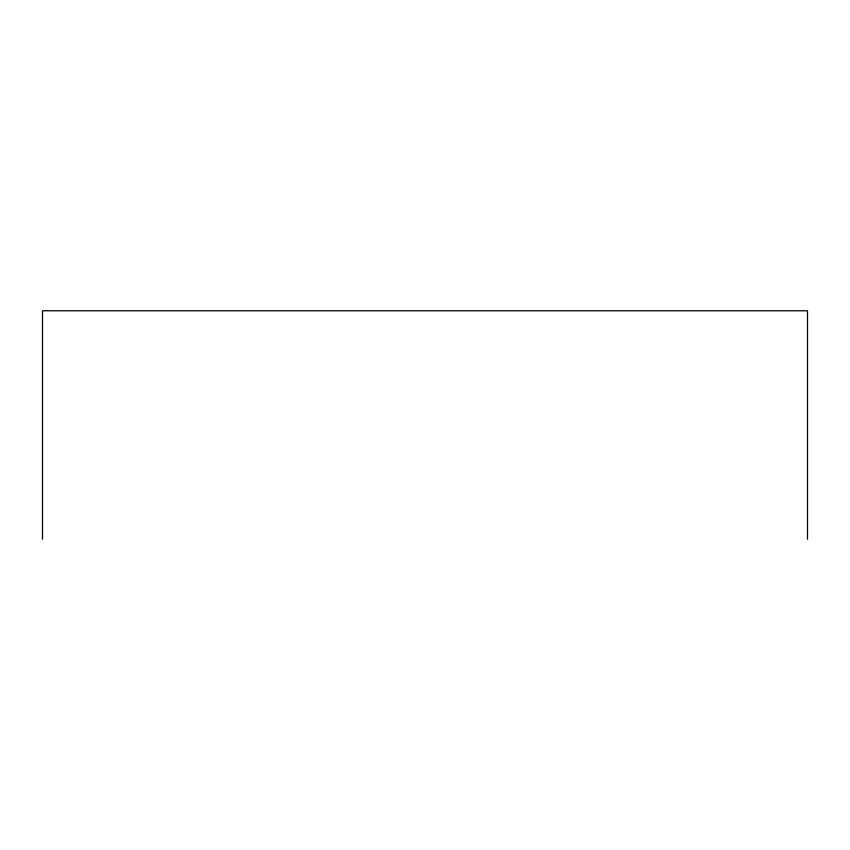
<?xml version="1.0" encoding="UTF-8"?>
<svg xmlns="http://www.w3.org/2000/svg" width="850" height="850" viewBox="0 0 850 850"><rect width="100%" height="100%" fill="white"/><g stroke="black" fill="none" stroke-linecap="round" stroke-linejoin="round"><path stroke-width="1.27" d="M807.5 539.219L807.5 310.781L42.5 310.781L42.5 539.219"/></g></svg>
